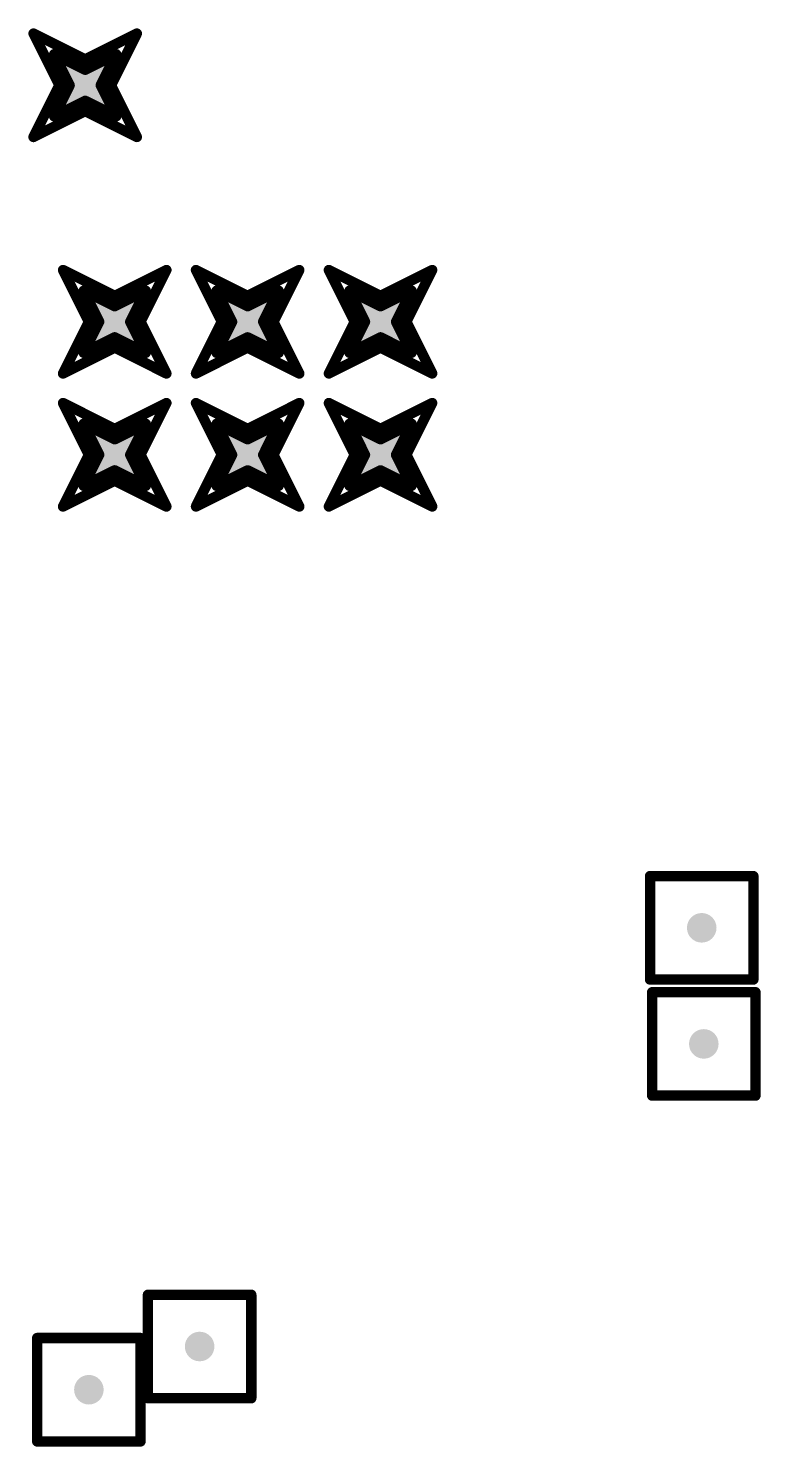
# Model space of a CAD drawing. Header units: inches. Extents: x 0 to 17, y 0 to 4.
# Drawn here: x 0.9376 to 1.1328, y 1.8343 to 2.212 of the extents above; entities that cross this region are included whole.
import ezdxf

# ---------------------------------------------------------------- set-up
doc = ezdxf.new("R2010")
doc.units = ezdxf.units.IN
doc.header["$MEASUREMENT"] = 0
doc.layers.add('Drill Drawing', color=1, linetype='Continuous')
doc.layers.add('Via Holes', color=16, linetype='Continuous')

msp = doc.modelspace()

# ---------------------------------------------------------------- hatches: boundary and pattern name
at = {"layer": 'Via Holes'}
h = msp.add_hatch(color=7, dxfattribs=at)
edge = h.paths.add_edge_path()
edge.add_arc((0.95276, 2.19685), 0.00787, 0, 360)
h = msp.add_hatch(color=7, dxfattribs=at)
edge = h.paths.add_edge_path()
edge.add_arc((0.96063, 2.13386), 0.00787, 0, 360)
h = msp.add_hatch(color=7, dxfattribs=at)
edge = h.paths.add_edge_path()
edge.add_arc((0.99606, 2.13386), 0.00787, 0, 360)
h = msp.add_hatch(color=7, dxfattribs=at)
edge = h.paths.add_edge_path()
edge.add_arc((1.0315, 2.13386), 0.00787, 0, 360)
h = msp.add_hatch(color=7, dxfattribs=at)
edge = h.paths.add_edge_path()
edge.add_arc((0.96063, 2.09843), 0.00787, 0, 360)
h = msp.add_hatch(color=7, dxfattribs=at)
edge = h.paths.add_edge_path()
edge.add_arc((0.99606, 2.09843), 0.00787, 0, 360)
h = msp.add_hatch(color=7, dxfattribs=at)
edge = h.paths.add_edge_path()
edge.add_arc((1.0315, 2.09843), 0.00787, 0, 360)
h = msp.add_hatch(color=7, dxfattribs=at)
edge = h.paths.add_edge_path()
edge.add_arc((1.11713, 1.97244), 0.00394, 0, 360)
h = msp.add_hatch(color=7, dxfattribs=at)
edge = h.paths.add_edge_path()
edge.add_arc((1.11768, 1.94152), 0.00394, 0, 360)
h = msp.add_hatch(color=7, dxfattribs=at)
edge = h.paths.add_edge_path()
edge.add_arc((0.98327, 1.86092), 0.00394, 0, 360)
h = msp.add_hatch(color=7, dxfattribs=at)
edge = h.paths.add_edge_path()
edge.add_arc((0.95374, 1.84941), 0.00394, 0, 360)

# ---------------------------------------------------------------- linework, layer by layer
at = {"layer": 'Drill Drawing'}
for points in [[(0.93898, 2.21063, 0.00276, 0.00276, 0), (0.95276, 2.20374, 0.00276, 0.00276, 0)], [(0.93898, 2.21063, 0.00276, 0.00276, 0), (0.94587, 2.19685, 0.00276, 0.00276, 0)], [(0.95276, 2.20374, 0.00276, 0.00276, 0), (0.96654, 2.21063, 0.00276, 0.00276, 0)], [(0.95965, 2.19685, 0.00276, 0.00276, 0), (0.96654, 2.21063, 0.00276, 0.00276, 0)], [(0.94449, 2.20512, 0.00276, 0.00276, 0), (0.95276, 2.20098, 0.00276, 0.00276, 0)], [(0.94449, 2.20512, 0.00276, 0.00276, 0), (0.94862, 2.19685, 0.00276, 0.00276, 0)], [(0.95276, 2.20098, 0.00276, 0.00276, 0), (0.96102, 2.20512, 0.00276, 0.00276, 0)], [(0.95689, 2.19685, 0.00276, 0.00276, 0), (0.96102, 2.20512, 0.00276, 0.00276, 0)], [(0.93898, 2.18307, 0.00276, 0.00276, 0), (0.94587, 2.19685, 0.00276, 0.00276, 0)], [(0.94449, 2.18858, 0.00276, 0.00276, 0), (0.94862, 2.19685, 0.00276, 0.00276, 0)], [(0.95689, 2.19685, 0.00276, 0.00276, 0), (0.96102, 2.18858, 0.00276, 0.00276, 0)], [(0.95965, 2.19685, 0.00276, 0.00276, 0), (0.96654, 2.18307, 0.00276, 0.00276, 0)], [(0.93898, 2.18307, 0.00276, 0.00276, 0), (0.95276, 2.18996, 0.00276, 0.00276, 0)], [(0.94449, 2.18858, 0.00276, 0.00276, 0), (0.95276, 2.19272, 0.00276, 0.00276, 0)], [(0.95276, 2.19272, 0.00276, 0.00276, 0), (0.96102, 2.18858, 0.00276, 0.00276, 0)], [(0.95276, 2.18996, 0.00276, 0.00276, 0), (0.96654, 2.18307, 0.00276, 0.00276, 0)], [(0.94685, 2.14764, 0.00276, 0.00276, 0), (0.96063, 2.14075, 0.00276, 0.00276, 0)], [(0.94685, 2.14764, 0.00276, 0.00276, 0), (0.95374, 2.13386, 0.00276, 0.00276, 0)], [(0.96063, 2.14075, 0.00276, 0.00276, 0), (0.97441, 2.14764, 0.00276, 0.00276, 0)], [(0.96752, 2.13386, 0.00276, 0.00276, 0), (0.97441, 2.14764, 0.00276, 0.00276, 0)], [(0.98228, 2.14764, 0.00276, 0.00276, 0), (0.99606, 2.14075, 0.00276, 0.00276, 0)], [(0.98228, 2.14764, 0.00276, 0.00276, 0), (0.98917, 2.13386, 0.00276, 0.00276, 0)], [(0.99606, 2.14075, 0.00276, 0.00276, 0), (1.00984, 2.14764, 0.00276, 0.00276, 0)], [(1.00295, 2.13386, 0.00276, 0.00276, 0), (1.00984, 2.14764, 0.00276, 0.00276, 0)], [(1.01772, 2.14764, 0.00276, 0.00276, 0), (1.0315, 2.14075, 0.00276, 0.00276, 0)], [(1.01772, 2.14764, 0.00276, 0.00276, 0), (1.02461, 2.13386, 0.00276, 0.00276, 0)], [(1.0315, 2.14075, 0.00276, 0.00276, 0), (1.04528, 2.14764, 0.00276, 0.00276, 0)], [(1.03839, 2.13386, 0.00276, 0.00276, 0), (1.04528, 2.14764, 0.00276, 0.00276, 0)], [(0.95236, 2.14213, 0.00276, 0.00276, 0), (0.96063, 2.13799, 0.00276, 0.00276, 0)], [(0.95236, 2.14213, 0.00276, 0.00276, 0), (0.9565, 2.13386, 0.00276, 0.00276, 0)], [(0.96063, 2.13799, 0.00276, 0.00276, 0), (0.9689, 2.14213, 0.00276, 0.00276, 0)], [(0.96476, 2.13386, 0.00276, 0.00276, 0), (0.9689, 2.14213, 0.00276, 0.00276, 0)], [(0.9878, 2.14213, 0.00276, 0.00276, 0), (0.99606, 2.13799, 0.00276, 0.00276, 0)], [(0.9878, 2.14213, 0.00276, 0.00276, 0), (0.99193, 2.13386, 0.00276, 0.00276, 0)], [(0.99606, 2.13799, 0.00276, 0.00276, 0), (1.00433, 2.14213, 0.00276, 0.00276, 0)], [(1.0002, 2.13386, 0.00276, 0.00276, 0), (1.00433, 2.14213, 0.00276, 0.00276, 0)], [(1.02323, 2.14213, 0.00276, 0.00276, 0), (1.0315, 2.13799, 0.00276, 0.00276, 0)], [(1.02323, 2.14213, 0.00276, 0.00276, 0), (1.02736, 2.13386, 0.00276, 0.00276, 0)], [(1.0315, 2.13799, 0.00276, 0.00276, 0), (1.03976, 2.14213, 0.00276, 0.00276, 0)], [(1.03563, 2.13386, 0.00276, 0.00276, 0), (1.03976, 2.14213, 0.00276, 0.00276, 0)], [(0.94685, 2.12008, 0.00276, 0.00276, 0), (0.95374, 2.13386, 0.00276, 0.00276, 0)], [(0.95236, 2.12559, 0.00276, 0.00276, 0), (0.9565, 2.13386, 0.00276, 0.00276, 0)], [(0.96476, 2.13386, 0.00276, 0.00276, 0), (0.9689, 2.12559, 0.00276, 0.00276, 0)], [(0.96752, 2.13386, 0.00276, 0.00276, 0), (0.97441, 2.12008, 0.00276, 0.00276, 0)], [(0.98228, 2.12008, 0.00276, 0.00276, 0), (0.98917, 2.13386, 0.00276, 0.00276, 0)], [(0.9878, 2.12559, 0.00276, 0.00276, 0), (0.99193, 2.13386, 0.00276, 0.00276, 0)], [(1.0002, 2.13386, 0.00276, 0.00276, 0), (1.00433, 2.12559, 0.00276, 0.00276, 0)], [(1.00295, 2.13386, 0.00276, 0.00276, 0), (1.00984, 2.12008, 0.00276, 0.00276, 0)], [(1.01772, 2.12008, 0.00276, 0.00276, 0), (1.02461, 2.13386, 0.00276, 0.00276, 0)], [(1.02323, 2.12559, 0.00276, 0.00276, 0), (1.02736, 2.13386, 0.00276, 0.00276, 0)], [(1.03563, 2.13386, 0.00276, 0.00276, 0), (1.03976, 2.12559, 0.00276, 0.00276, 0)], [(1.03839, 2.13386, 0.00276, 0.00276, 0), (1.04528, 2.12008, 0.00276, 0.00276, 0)], [(0.95236, 2.12559, 0.00276, 0.00276, 0), (0.96063, 2.12972, 0.00276, 0.00276, 0)], [(0.96063, 2.12972, 0.00276, 0.00276, 0), (0.9689, 2.12559, 0.00276, 0.00276, 0)], [(0.9878, 2.12559, 0.00276, 0.00276, 0), (0.99606, 2.12972, 0.00276, 0.00276, 0)], [(0.99606, 2.12972, 0.00276, 0.00276, 0), (1.00433, 2.12559, 0.00276, 0.00276, 0)], [(1.02323, 2.12559, 0.00276, 0.00276, 0), (1.0315, 2.12972, 0.00276, 0.00276, 0)], [(1.0315, 2.12972, 0.00276, 0.00276, 0), (1.03976, 2.12559, 0.00276, 0.00276, 0)], [(0.94685, 2.12008, 0.00276, 0.00276, 0), (0.96063, 2.12697, 0.00276, 0.00276, 0)], [(0.96063, 2.12697, 0.00276, 0.00276, 0), (0.97441, 2.12008, 0.00276, 0.00276, 0)], [(0.98228, 2.12008, 0.00276, 0.00276, 0), (0.99606, 2.12697, 0.00276, 0.00276, 0)], [(0.99606, 2.12697, 0.00276, 0.00276, 0), (1.00984, 2.12008, 0.00276, 0.00276, 0)], [(1.01772, 2.12008, 0.00276, 0.00276, 0), (1.0315, 2.12697, 0.00276, 0.00276, 0)], [(1.0315, 2.12697, 0.00276, 0.00276, 0), (1.04528, 2.12008, 0.00276, 0.00276, 0)], [(0.94685, 2.11221, 0.00276, 0.00276, 0), (0.96063, 2.10532, 0.00276, 0.00276, 0)], [(0.94685, 2.11221, 0.00276, 0.00276, 0), (0.95374, 2.09843, 0.00276, 0.00276, 0)], [(0.96063, 2.10532, 0.00276, 0.00276, 0), (0.97441, 2.11221, 0.00276, 0.00276, 0)], [(0.96752, 2.09843, 0.00276, 0.00276, 0), (0.97441, 2.11221, 0.00276, 0.00276, 0)], [(0.98228, 2.11221, 0.00276, 0.00276, 0), (0.99606, 2.10532, 0.00276, 0.00276, 0)], [(0.98228, 2.11221, 0.00276, 0.00276, 0), (0.98917, 2.09843, 0.00276, 0.00276, 0)], [(0.99606, 2.10532, 0.00276, 0.00276, 0), (1.00984, 2.11221, 0.00276, 0.00276, 0)], [(1.00295, 2.09843, 0.00276, 0.00276, 0), (1.00984, 2.11221, 0.00276, 0.00276, 0)], [(1.01772, 2.11221, 0.00276, 0.00276, 0), (1.0315, 2.10532, 0.00276, 0.00276, 0)], [(1.01772, 2.11221, 0.00276, 0.00276, 0), (1.02461, 2.09843, 0.00276, 0.00276, 0)], [(1.0315, 2.10532, 0.00276, 0.00276, 0), (1.04528, 2.11221, 0.00276, 0.00276, 0)], [(1.03839, 2.09843, 0.00276, 0.00276, 0), (1.04528, 2.11221, 0.00276, 0.00276, 0)], [(0.95236, 2.10669, 0.00276, 0.00276, 0), (0.96063, 2.10256, 0.00276, 0.00276, 0)], [(0.95236, 2.10669, 0.00276, 0.00276, 0), (0.9565, 2.09843, 0.00276, 0.00276, 0)], [(0.96063, 2.10256, 0.00276, 0.00276, 0), (0.9689, 2.10669, 0.00276, 0.00276, 0)], [(0.96476, 2.09843, 0.00276, 0.00276, 0), (0.9689, 2.10669, 0.00276, 0.00276, 0)], [(0.9878, 2.10669, 0.00276, 0.00276, 0), (0.99606, 2.10256, 0.00276, 0.00276, 0)], [(0.9878, 2.10669, 0.00276, 0.00276, 0), (0.99193, 2.09843, 0.00276, 0.00276, 0)], [(0.99606, 2.10256, 0.00276, 0.00276, 0), (1.00433, 2.10669, 0.00276, 0.00276, 0)], [(1.0002, 2.09843, 0.00276, 0.00276, 0), (1.00433, 2.10669, 0.00276, 0.00276, 0)], [(1.02323, 2.10669, 0.00276, 0.00276, 0), (1.0315, 2.10256, 0.00276, 0.00276, 0)], [(1.02323, 2.10669, 0.00276, 0.00276, 0), (1.02736, 2.09843, 0.00276, 0.00276, 0)], [(1.0315, 2.10256, 0.00276, 0.00276, 0), (1.03976, 2.10669, 0.00276, 0.00276, 0)], [(1.03563, 2.09843, 0.00276, 0.00276, 0), (1.03976, 2.10669, 0.00276, 0.00276, 0)], [(0.94685, 2.08465, 0.00276, 0.00276, 0), (0.95374, 2.09843, 0.00276, 0.00276, 0)], [(0.95236, 2.09016, 0.00276, 0.00276, 0), (0.9565, 2.09843, 0.00276, 0.00276, 0)], [(0.96476, 2.09843, 0.00276, 0.00276, 0), (0.9689, 2.09016, 0.00276, 0.00276, 0)], [(0.96752, 2.09843, 0.00276, 0.00276, 0), (0.97441, 2.08465, 0.00276, 0.00276, 0)], [(0.98228, 2.08465, 0.00276, 0.00276, 0), (0.98917, 2.09843, 0.00276, 0.00276, 0)], [(0.9878, 2.09016, 0.00276, 0.00276, 0), (0.99193, 2.09843, 0.00276, 0.00276, 0)], [(1.0002, 2.09843, 0.00276, 0.00276, 0), (1.00433, 2.09016, 0.00276, 0.00276, 0)], [(1.00295, 2.09843, 0.00276, 0.00276, 0), (1.00984, 2.08465, 0.00276, 0.00276, 0)], [(1.01772, 2.08465, 0.00276, 0.00276, 0), (1.02461, 2.09843, 0.00276, 0.00276, 0)], [(1.02323, 2.09016, 0.00276, 0.00276, 0), (1.02736, 2.09843, 0.00276, 0.00276, 0)], [(1.03563, 2.09843, 0.00276, 0.00276, 0), (1.03976, 2.09016, 0.00276, 0.00276, 0)], [(1.03839, 2.09843, 0.00276, 0.00276, 0), (1.04528, 2.08465, 0.00276, 0.00276, 0)], [(0.94685, 2.08465, 0.00276, 0.00276, 0), (0.96063, 2.09154, 0.00276, 0.00276, 0)], [(0.95236, 2.09016, 0.00276, 0.00276, 0), (0.96063, 2.09429, 0.00276, 0.00276, 0)], [(0.96063, 2.09429, 0.00276, 0.00276, 0), (0.9689, 2.09016, 0.00276, 0.00276, 0)], [(0.96063, 2.09154, 0.00276, 0.00276, 0), (0.97441, 2.08465, 0.00276, 0.00276, 0)], [(0.98228, 2.08465, 0.00276, 0.00276, 0), (0.99606, 2.09154, 0.00276, 0.00276, 0)], [(0.9878, 2.09016, 0.00276, 0.00276, 0), (0.99606, 2.09429, 0.00276, 0.00276, 0)], [(0.99606, 2.09429, 0.00276, 0.00276, 0), (1.00433, 2.09016, 0.00276, 0.00276, 0)], [(0.99606, 2.09154, 0.00276, 0.00276, 0), (1.00984, 2.08465, 0.00276, 0.00276, 0)], [(1.01772, 2.08465, 0.00276, 0.00276, 0), (1.0315, 2.09154, 0.00276, 0.00276, 0)], [(1.02323, 2.09016, 0.00276, 0.00276, 0), (1.0315, 2.09429, 0.00276, 0.00276, 0)], [(1.0315, 2.09429, 0.00276, 0.00276, 0), (1.03976, 2.09016, 0.00276, 0.00276, 0)], [(1.0315, 2.09154, 0.00276, 0.00276, 0), (1.04528, 2.08465, 0.00276, 0.00276, 0)], [(1.10335, 1.98622, 0.00276, 0.00276, 0), (1.13091, 1.98622, 0.00276, 0.00276, 0)], [(1.10335, 1.95866, 0.00276, 0.00276, 0), (1.10335, 1.98622, 0.00276, 0.00276, 0)], [(1.13091, 1.95866, 0.00276, 0.00276, 0), (1.13091, 1.98622, 0.00276, 0.00276, 0)], [(1.10335, 1.95866, 0.00276, 0.00276, 0), (1.13091, 1.95866, 0.00276, 0.00276, 0)], [(1.1039, 1.9553, 0.00276, 0.00276, 0), (1.13146, 1.9553, 0.00276, 0.00276, 0)], [(1.1039, 1.92774, 0.00276, 0.00276, 0), (1.1039, 1.9553, 0.00276, 0.00276, 0)], [(1.13146, 1.92774, 0.00276, 0.00276, 0), (1.13146, 1.9553, 0.00276, 0.00276, 0)], [(1.1039, 1.92774, 0.00276, 0.00276, 0), (1.13146, 1.92774, 0.00276, 0.00276, 0)], [(0.96949, 1.8747, 0.00276, 0.00276, 0), (0.99705, 1.8747, 0.00276, 0.00276, 0)], [(0.96949, 1.84714, 0.00276, 0.00276, 0), (0.96949, 1.8747, 0.00276, 0.00276, 0)], [(0.99705, 1.84714, 0.00276, 0.00276, 0), (0.99705, 1.8747, 0.00276, 0.00276, 0)], [(0.93996, 1.86319, 0.00276, 0.00276, 0), (0.96752, 1.86319, 0.00276, 0.00276, 0)], [(0.93996, 1.83563, 0.00276, 0.00276, 0), (0.93996, 1.86319, 0.00276, 0.00276, 0)], [(0.96752, 1.83563, 0.00276, 0.00276, 0), (0.96752, 1.86319, 0.00276, 0.00276, 0)], [(0.96949, 1.84714, 0.00276, 0.00276, 0), (0.99705, 1.84714, 0.00276, 0.00276, 0)], [(0.93996, 1.83563, 0.00276, 0.00276, 0), (0.96752, 1.83563, 0.00276, 0.00276, 0)]]:
    msp.add_lwpolyline(points, format="xyseb", dxfattribs=at)
for points in [[(0.93829, 2.21063, 0.00138, 0.00138, 1), (0.93967, 2.21063, 0.00138, 0.00138, 1)], [(0.93829, 2.21063, 0.00138, 0.00138, 1), (0.93967, 2.21063, 0.00138, 0.00138, 1)], [(0.96585, 2.21063, 0.00138, 0.00138, 1), (0.96722, 2.21063, 0.00138, 0.00138, 1)], [(0.96585, 2.21063, 0.00138, 0.00138, 1), (0.96722, 2.21063, 0.00138, 0.00138, 1)], [(0.9438, 2.20512, 0.00138, 0.00138, 1), (0.94518, 2.20512, 0.00138, 0.00138, 1)], [(0.9438, 2.20512, 0.00138, 0.00138, 1), (0.94518, 2.20512, 0.00138, 0.00138, 1)], [(0.96033, 2.20512, 0.00138, 0.00138, 1), (0.96171, 2.20512, 0.00138, 0.00138, 1)], [(0.96033, 2.20512, 0.00138, 0.00138, 1), (0.96171, 2.20512, 0.00138, 0.00138, 1)], [(0.95207, 2.20374, 0.00138, 0.00138, 1), (0.95344, 2.20374, 0.00138, 0.00138, 1)], [(0.95207, 2.20374, 0.00138, 0.00138, 1), (0.95344, 2.20374, 0.00138, 0.00138, 1)], [(0.95207, 2.20098, 0.00138, 0.00138, 1), (0.95344, 2.20098, 0.00138, 0.00138, 1)], [(0.95207, 2.20098, 0.00138, 0.00138, 1), (0.95344, 2.20098, 0.00138, 0.00138, 1)], [(0.94518, 2.19685, 0.00138, 0.00138, 1), (0.94656, 2.19685, 0.00138, 0.00138, 1)], [(0.94518, 2.19685, 0.00138, 0.00138, 1), (0.94656, 2.19685, 0.00138, 0.00138, 1)], [(0.94793, 2.19685, 0.00138, 0.00138, 1), (0.94931, 2.19685, 0.00138, 0.00138, 1)], [(0.94793, 2.19685, 0.00138, 0.00138, 1), (0.94931, 2.19685, 0.00138, 0.00138, 1)], [(0.9562, 2.19685, 0.00138, 0.00138, 1), (0.95758, 2.19685, 0.00138, 0.00138, 1)], [(0.9562, 2.19685, 0.00138, 0.00138, 1), (0.95758, 2.19685, 0.00138, 0.00138, 1)], [(0.95896, 2.19685, 0.00138, 0.00138, 1), (0.96033, 2.19685, 0.00138, 0.00138, 1)], [(0.95896, 2.19685, 0.00138, 0.00138, 1), (0.96033, 2.19685, 0.00138, 0.00138, 1)], [(0.95207, 2.19272, 0.00138, 0.00138, 1), (0.95344, 2.19272, 0.00138, 0.00138, 1)], [(0.95207, 2.19272, 0.00138, 0.00138, 1), (0.95344, 2.19272, 0.00138, 0.00138, 1)], [(0.95207, 2.18996, 0.00138, 0.00138, 1), (0.95344, 2.18996, 0.00138, 0.00138, 1)], [(0.95207, 2.18996, 0.00138, 0.00138, 1), (0.95344, 2.18996, 0.00138, 0.00138, 1)], [(0.9438, 2.18858, 0.00138, 0.00138, 1), (0.94518, 2.18858, 0.00138, 0.00138, 1)], [(0.9438, 2.18858, 0.00138, 0.00138, 1), (0.94518, 2.18858, 0.00138, 0.00138, 1)], [(0.96033, 2.18858, 0.00138, 0.00138, 1), (0.96171, 2.18858, 0.00138, 0.00138, 1)], [(0.96033, 2.18858, 0.00138, 0.00138, 1), (0.96171, 2.18858, 0.00138, 0.00138, 1)], [(0.93829, 2.18307, 0.00138, 0.00138, 1), (0.93967, 2.18307, 0.00138, 0.00138, 1)], [(0.93829, 2.18307, 0.00138, 0.00138, 1), (0.93967, 2.18307, 0.00138, 0.00138, 1)], [(0.96585, 2.18307, 0.00138, 0.00138, 1), (0.96722, 2.18307, 0.00138, 0.00138, 1)], [(0.96585, 2.18307, 0.00138, 0.00138, 1), (0.96722, 2.18307, 0.00138, 0.00138, 1)], [(0.94616, 2.14764, 0.00138, 0.00138, 1), (0.94754, 2.14764, 0.00138, 0.00138, 1)], [(0.94616, 2.14764, 0.00138, 0.00138, 1), (0.94754, 2.14764, 0.00138, 0.00138, 1)], [(0.97372, 2.14764, 0.00138, 0.00138, 1), (0.9751, 2.14764, 0.00138, 0.00138, 1)], [(0.97372, 2.14764, 0.00138, 0.00138, 1), (0.9751, 2.14764, 0.00138, 0.00138, 1)], [(0.9816, 2.14764, 0.00138, 0.00138, 1), (0.98297, 2.14764, 0.00138, 0.00138, 1)], [(0.9816, 2.14764, 0.00138, 0.00138, 1), (0.98297, 2.14764, 0.00138, 0.00138, 1)], [(1.00915, 2.14764, 0.00138, 0.00138, 1), (1.01053, 2.14764, 0.00138, 0.00138, 1)], [(1.00915, 2.14764, 0.00138, 0.00138, 1), (1.01053, 2.14764, 0.00138, 0.00138, 1)], [(1.01703, 2.14764, 0.00138, 0.00138, 1), (1.01841, 2.14764, 0.00138, 0.00138, 1)], [(1.01703, 2.14764, 0.00138, 0.00138, 1), (1.01841, 2.14764, 0.00138, 0.00138, 1)], [(1.04459, 2.14764, 0.00138, 0.00138, 1), (1.04596, 2.14764, 0.00138, 0.00138, 1)], [(1.04459, 2.14764, 0.00138, 0.00138, 1), (1.04596, 2.14764, 0.00138, 0.00138, 1)], [(0.95167, 2.14213, 0.00138, 0.00138, 1), (0.95305, 2.14213, 0.00138, 0.00138, 1)], [(0.95167, 2.14213, 0.00138, 0.00138, 1), (0.95305, 2.14213, 0.00138, 0.00138, 1)], [(0.95994, 2.14075, 0.00138, 0.00138, 1), (0.96132, 2.14075, 0.00138, 0.00138, 1)], [(0.95994, 2.14075, 0.00138, 0.00138, 1), (0.96132, 2.14075, 0.00138, 0.00138, 1)], [(0.96821, 2.14213, 0.00138, 0.00138, 1), (0.96959, 2.14213, 0.00138, 0.00138, 1)], [(0.96821, 2.14213, 0.00138, 0.00138, 1), (0.96959, 2.14213, 0.00138, 0.00138, 1)], [(0.98711, 2.14213, 0.00138, 0.00138, 1), (0.98849, 2.14213, 0.00138, 0.00138, 1)], [(0.98711, 2.14213, 0.00138, 0.00138, 1), (0.98849, 2.14213, 0.00138, 0.00138, 1)], [(0.99538, 2.14075, 0.00138, 0.00138, 1), (0.99675, 2.14075, 0.00138, 0.00138, 1)], [(0.99538, 2.14075, 0.00138, 0.00138, 1), (0.99675, 2.14075, 0.00138, 0.00138, 1)], [(1.00364, 2.14213, 0.00138, 0.00138, 1), (1.00502, 2.14213, 0.00138, 0.00138, 1)], [(1.00364, 2.14213, 0.00138, 0.00138, 1), (1.00502, 2.14213, 0.00138, 0.00138, 1)], [(1.02254, 2.14213, 0.00138, 0.00138, 1), (1.02392, 2.14213, 0.00138, 0.00138, 1)], [(1.02254, 2.14213, 0.00138, 0.00138, 1), (1.02392, 2.14213, 0.00138, 0.00138, 1)], [(1.03081, 2.14075, 0.00138, 0.00138, 1), (1.03218, 2.14075, 0.00138, 0.00138, 1)], [(1.03081, 2.14075, 0.00138, 0.00138, 1), (1.03218, 2.14075, 0.00138, 0.00138, 1)], [(1.03907, 2.14213, 0.00138, 0.00138, 1), (1.04045, 2.14213, 0.00138, 0.00138, 1)], [(1.03907, 2.14213, 0.00138, 0.00138, 1), (1.04045, 2.14213, 0.00138, 0.00138, 1)], [(0.95994, 2.13799, 0.00138, 0.00138, 1), (0.96132, 2.13799, 0.00138, 0.00138, 1)], [(0.95994, 2.13799, 0.00138, 0.00138, 1), (0.96132, 2.13799, 0.00138, 0.00138, 1)], [(0.99538, 2.13799, 0.00138, 0.00138, 1), (0.99675, 2.13799, 0.00138, 0.00138, 1)], [(0.99538, 2.13799, 0.00138, 0.00138, 1), (0.99675, 2.13799, 0.00138, 0.00138, 1)], [(1.03081, 2.13799, 0.00138, 0.00138, 1), (1.03218, 2.13799, 0.00138, 0.00138, 1)], [(1.03081, 2.13799, 0.00138, 0.00138, 1), (1.03218, 2.13799, 0.00138, 0.00138, 1)], [(0.95305, 2.13386, 0.00138, 0.00138, 1), (0.95443, 2.13386, 0.00138, 0.00138, 1)], [(0.95305, 2.13386, 0.00138, 0.00138, 1), (0.95443, 2.13386, 0.00138, 0.00138, 1)], [(0.95581, 2.13386, 0.00138, 0.00138, 1), (0.95719, 2.13386, 0.00138, 0.00138, 1)], [(0.95581, 2.13386, 0.00138, 0.00138, 1), (0.95719, 2.13386, 0.00138, 0.00138, 1)], [(0.96407, 2.13386, 0.00138, 0.00138, 1), (0.96545, 2.13386, 0.00138, 0.00138, 1)], [(0.96407, 2.13386, 0.00138, 0.00138, 1), (0.96545, 2.13386, 0.00138, 0.00138, 1)], [(0.96683, 2.13386, 0.00138, 0.00138, 1), (0.96821, 2.13386, 0.00138, 0.00138, 1)], [(0.96683, 2.13386, 0.00138, 0.00138, 1), (0.96821, 2.13386, 0.00138, 0.00138, 1)], [(0.98849, 2.13386, 0.00138, 0.00138, 1), (0.98986, 2.13386, 0.00138, 0.00138, 1)], [(0.98849, 2.13386, 0.00138, 0.00138, 1), (0.98986, 2.13386, 0.00138, 0.00138, 1)], [(0.99124, 2.13386, 0.00138, 0.00138, 1), (0.99262, 2.13386, 0.00138, 0.00138, 1)], [(0.99124, 2.13386, 0.00138, 0.00138, 1), (0.99262, 2.13386, 0.00138, 0.00138, 1)], [(0.99951, 2.13386, 0.00138, 0.00138, 1), (1.00089, 2.13386, 0.00138, 0.00138, 1)], [(0.99951, 2.13386, 0.00138, 0.00138, 1), (1.00089, 2.13386, 0.00138, 0.00138, 1)], [(1.00226, 2.13386, 0.00138, 0.00138, 1), (1.00364, 2.13386, 0.00138, 0.00138, 1)], [(1.00226, 2.13386, 0.00138, 0.00138, 1), (1.00364, 2.13386, 0.00138, 0.00138, 1)], [(1.02392, 2.13386, 0.00138, 0.00138, 1), (1.0253, 2.13386, 0.00138, 0.00138, 1)], [(1.02392, 2.13386, 0.00138, 0.00138, 1), (1.0253, 2.13386, 0.00138, 0.00138, 1)], [(1.02667, 2.13386, 0.00138, 0.00138, 1), (1.02805, 2.13386, 0.00138, 0.00138, 1)], [(1.02667, 2.13386, 0.00138, 0.00138, 1), (1.02805, 2.13386, 0.00138, 0.00138, 1)], [(1.03494, 2.13386, 0.00138, 0.00138, 1), (1.03632, 2.13386, 0.00138, 0.00138, 1)], [(1.03494, 2.13386, 0.00138, 0.00138, 1), (1.03632, 2.13386, 0.00138, 0.00138, 1)], [(1.0377, 2.13386, 0.00138, 0.00138, 1), (1.03907, 2.13386, 0.00138, 0.00138, 1)], [(1.0377, 2.13386, 0.00138, 0.00138, 1), (1.03907, 2.13386, 0.00138, 0.00138, 1)], [(0.95994, 2.12972, 0.00138, 0.00138, 1), (0.96132, 2.12972, 0.00138, 0.00138, 1)], [(0.95994, 2.12972, 0.00138, 0.00138, 1), (0.96132, 2.12972, 0.00138, 0.00138, 1)], [(0.99538, 2.12972, 0.00138, 0.00138, 1), (0.99675, 2.12972, 0.00138, 0.00138, 1)], [(0.99538, 2.12972, 0.00138, 0.00138, 1), (0.99675, 2.12972, 0.00138, 0.00138, 1)], [(1.03081, 2.12972, 0.00138, 0.00138, 1), (1.03218, 2.12972, 0.00138, 0.00138, 1)], [(1.03081, 2.12972, 0.00138, 0.00138, 1), (1.03218, 2.12972, 0.00138, 0.00138, 1)], [(0.95167, 2.12559, 0.00138, 0.00138, 1), (0.95305, 2.12559, 0.00138, 0.00138, 1)], [(0.95167, 2.12559, 0.00138, 0.00138, 1), (0.95305, 2.12559, 0.00138, 0.00138, 1)], [(0.95994, 2.12697, 0.00138, 0.00138, 1), (0.96132, 2.12697, 0.00138, 0.00138, 1)], [(0.95994, 2.12697, 0.00138, 0.00138, 1), (0.96132, 2.12697, 0.00138, 0.00138, 1)], [(0.96821, 2.12559, 0.00138, 0.00138, 1), (0.96959, 2.12559, 0.00138, 0.00138, 1)], [(0.96821, 2.12559, 0.00138, 0.00138, 1), (0.96959, 2.12559, 0.00138, 0.00138, 1)], [(0.98711, 2.12559, 0.00138, 0.00138, 1), (0.98849, 2.12559, 0.00138, 0.00138, 1)], [(0.98711, 2.12559, 0.00138, 0.00138, 1), (0.98849, 2.12559, 0.00138, 0.00138, 1)], [(0.99538, 2.12697, 0.00138, 0.00138, 1), (0.99675, 2.12697, 0.00138, 0.00138, 1)], [(0.99538, 2.12697, 0.00138, 0.00138, 1), (0.99675, 2.12697, 0.00138, 0.00138, 1)], [(1.00364, 2.12559, 0.00138, 0.00138, 1), (1.00502, 2.12559, 0.00138, 0.00138, 1)], [(1.00364, 2.12559, 0.00138, 0.00138, 1), (1.00502, 2.12559, 0.00138, 0.00138, 1)], [(1.02254, 2.12559, 0.00138, 0.00138, 1), (1.02392, 2.12559, 0.00138, 0.00138, 1)], [(1.02254, 2.12559, 0.00138, 0.00138, 1), (1.02392, 2.12559, 0.00138, 0.00138, 1)], [(1.03081, 2.12697, 0.00138, 0.00138, 1), (1.03218, 2.12697, 0.00138, 0.00138, 1)], [(1.03081, 2.12697, 0.00138, 0.00138, 1), (1.03218, 2.12697, 0.00138, 0.00138, 1)], [(1.03907, 2.12559, 0.00138, 0.00138, 1), (1.04045, 2.12559, 0.00138, 0.00138, 1)], [(1.03907, 2.12559, 0.00138, 0.00138, 1), (1.04045, 2.12559, 0.00138, 0.00138, 1)], [(0.94616, 2.12008, 0.00138, 0.00138, 1), (0.94754, 2.12008, 0.00138, 0.00138, 1)], [(0.94616, 2.12008, 0.00138, 0.00138, 1), (0.94754, 2.12008, 0.00138, 0.00138, 1)], [(0.97372, 2.12008, 0.00138, 0.00138, 1), (0.9751, 2.12008, 0.00138, 0.00138, 1)], [(0.97372, 2.12008, 0.00138, 0.00138, 1), (0.9751, 2.12008, 0.00138, 0.00138, 1)], [(0.9816, 2.12008, 0.00138, 0.00138, 1), (0.98297, 2.12008, 0.00138, 0.00138, 1)], [(0.9816, 2.12008, 0.00138, 0.00138, 1), (0.98297, 2.12008, 0.00138, 0.00138, 1)], [(1.00915, 2.12008, 0.00138, 0.00138, 1), (1.01053, 2.12008, 0.00138, 0.00138, 1)], [(1.00915, 2.12008, 0.00138, 0.00138, 1), (1.01053, 2.12008, 0.00138, 0.00138, 1)], [(1.01703, 2.12008, 0.00138, 0.00138, 1), (1.01841, 2.12008, 0.00138, 0.00138, 1)], [(1.01703, 2.12008, 0.00138, 0.00138, 1), (1.01841, 2.12008, 0.00138, 0.00138, 1)], [(1.04459, 2.12008, 0.00138, 0.00138, 1), (1.04596, 2.12008, 0.00138, 0.00138, 1)], [(1.04459, 2.12008, 0.00138, 0.00138, 1), (1.04596, 2.12008, 0.00138, 0.00138, 1)], [(0.94616, 2.11221, 0.00138, 0.00138, 1), (0.94754, 2.11221, 0.00138, 0.00138, 1)], [(0.94616, 2.11221, 0.00138, 0.00138, 1), (0.94754, 2.11221, 0.00138, 0.00138, 1)], [(0.97372, 2.11221, 0.00138, 0.00138, 1), (0.9751, 2.11221, 0.00138, 0.00138, 1)], [(0.97372, 2.11221, 0.00138, 0.00138, 1), (0.9751, 2.11221, 0.00138, 0.00138, 1)], [(0.9816, 2.11221, 0.00138, 0.00138, 1), (0.98297, 2.11221, 0.00138, 0.00138, 1)], [(0.9816, 2.11221, 0.00138, 0.00138, 1), (0.98297, 2.11221, 0.00138, 0.00138, 1)], [(1.00915, 2.11221, 0.00138, 0.00138, 1), (1.01053, 2.11221, 0.00138, 0.00138, 1)], [(1.00915, 2.11221, 0.00138, 0.00138, 1), (1.01053, 2.11221, 0.00138, 0.00138, 1)], [(1.01703, 2.11221, 0.00138, 0.00138, 1), (1.01841, 2.11221, 0.00138, 0.00138, 1)], [(1.01703, 2.11221, 0.00138, 0.00138, 1), (1.01841, 2.11221, 0.00138, 0.00138, 1)], [(1.04459, 2.11221, 0.00138, 0.00138, 1), (1.04596, 2.11221, 0.00138, 0.00138, 1)], [(1.04459, 2.11221, 0.00138, 0.00138, 1), (1.04596, 2.11221, 0.00138, 0.00138, 1)], [(0.95167, 2.10669, 0.00138, 0.00138, 1), (0.95305, 2.10669, 0.00138, 0.00138, 1)], [(0.95167, 2.10669, 0.00138, 0.00138, 1), (0.95305, 2.10669, 0.00138, 0.00138, 1)], [(0.96821, 2.10669, 0.00138, 0.00138, 1), (0.96959, 2.10669, 0.00138, 0.00138, 1)], [(0.96821, 2.10669, 0.00138, 0.00138, 1), (0.96959, 2.10669, 0.00138, 0.00138, 1)], [(0.98711, 2.10669, 0.00138, 0.00138, 1), (0.98849, 2.10669, 0.00138, 0.00138, 1)], [(0.98711, 2.10669, 0.00138, 0.00138, 1), (0.98849, 2.10669, 0.00138, 0.00138, 1)], [(1.00364, 2.10669, 0.00138, 0.00138, 1), (1.00502, 2.10669, 0.00138, 0.00138, 1)], [(1.00364, 2.10669, 0.00138, 0.00138, 1), (1.00502, 2.10669, 0.00138, 0.00138, 1)], [(1.02254, 2.10669, 0.00138, 0.00138, 1), (1.02392, 2.10669, 0.00138, 0.00138, 1)], [(1.02254, 2.10669, 0.00138, 0.00138, 1), (1.02392, 2.10669, 0.00138, 0.00138, 1)], [(1.03907, 2.10669, 0.00138, 0.00138, 1), (1.04045, 2.10669, 0.00138, 0.00138, 1)], [(1.03907, 2.10669, 0.00138, 0.00138, 1), (1.04045, 2.10669, 0.00138, 0.00138, 1)], [(0.95994, 2.10532, 0.00138, 0.00138, 1), (0.96132, 2.10532, 0.00138, 0.00138, 1)], [(0.95994, 2.10532, 0.00138, 0.00138, 1), (0.96132, 2.10532, 0.00138, 0.00138, 1)], [(0.99538, 2.10532, 0.00138, 0.00138, 1), (0.99675, 2.10532, 0.00138, 0.00138, 1)], [(0.99538, 2.10532, 0.00138, 0.00138, 1), (0.99675, 2.10532, 0.00138, 0.00138, 1)], [(1.03081, 2.10532, 0.00138, 0.00138, 1), (1.03218, 2.10532, 0.00138, 0.00138, 1)], [(1.03081, 2.10532, 0.00138, 0.00138, 1), (1.03218, 2.10532, 0.00138, 0.00138, 1)], [(0.95994, 2.10256, 0.00138, 0.00138, 1), (0.96132, 2.10256, 0.00138, 0.00138, 1)], [(0.95994, 2.10256, 0.00138, 0.00138, 1), (0.96132, 2.10256, 0.00138, 0.00138, 1)], [(0.99538, 2.10256, 0.00138, 0.00138, 1), (0.99675, 2.10256, 0.00138, 0.00138, 1)], [(0.99538, 2.10256, 0.00138, 0.00138, 1), (0.99675, 2.10256, 0.00138, 0.00138, 1)], [(1.03081, 2.10256, 0.00138, 0.00138, 1), (1.03218, 2.10256, 0.00138, 0.00138, 1)], [(1.03081, 2.10256, 0.00138, 0.00138, 1), (1.03218, 2.10256, 0.00138, 0.00138, 1)], [(0.95305, 2.09843, 0.00138, 0.00138, 1), (0.95443, 2.09843, 0.00138, 0.00138, 1)], [(0.95305, 2.09843, 0.00138, 0.00138, 1), (0.95443, 2.09843, 0.00138, 0.00138, 1)], [(0.95581, 2.09843, 0.00138, 0.00138, 1), (0.95719, 2.09843, 0.00138, 0.00138, 1)], [(0.95581, 2.09843, 0.00138, 0.00138, 1), (0.95719, 2.09843, 0.00138, 0.00138, 1)], [(0.96407, 2.09843, 0.00138, 0.00138, 1), (0.96545, 2.09843, 0.00138, 0.00138, 1)], [(0.96407, 2.09843, 0.00138, 0.00138, 1), (0.96545, 2.09843, 0.00138, 0.00138, 1)], [(0.96683, 2.09843, 0.00138, 0.00138, 1), (0.96821, 2.09843, 0.00138, 0.00138, 1)], [(0.96683, 2.09843, 0.00138, 0.00138, 1), (0.96821, 2.09843, 0.00138, 0.00138, 1)], [(0.98849, 2.09843, 0.00138, 0.00138, 1), (0.98986, 2.09843, 0.00138, 0.00138, 1)], [(0.98849, 2.09843, 0.00138, 0.00138, 1), (0.98986, 2.09843, 0.00138, 0.00138, 1)], [(0.99124, 2.09843, 0.00138, 0.00138, 1), (0.99262, 2.09843, 0.00138, 0.00138, 1)], [(0.99124, 2.09843, 0.00138, 0.00138, 1), (0.99262, 2.09843, 0.00138, 0.00138, 1)], [(0.99951, 2.09843, 0.00138, 0.00138, 1), (1.00089, 2.09843, 0.00138, 0.00138, 1)], [(0.99951, 2.09843, 0.00138, 0.00138, 1), (1.00089, 2.09843, 0.00138, 0.00138, 1)], [(1.00226, 2.09843, 0.00138, 0.00138, 1), (1.00364, 2.09843, 0.00138, 0.00138, 1)], [(1.00226, 2.09843, 0.00138, 0.00138, 1), (1.00364, 2.09843, 0.00138, 0.00138, 1)], [(1.02392, 2.09843, 0.00138, 0.00138, 1), (1.0253, 2.09843, 0.00138, 0.00138, 1)], [(1.02392, 2.09843, 0.00138, 0.00138, 1), (1.0253, 2.09843, 0.00138, 0.00138, 1)], [(1.02667, 2.09843, 0.00138, 0.00138, 1), (1.02805, 2.09843, 0.00138, 0.00138, 1)], [(1.02667, 2.09843, 0.00138, 0.00138, 1), (1.02805, 2.09843, 0.00138, 0.00138, 1)], [(1.03494, 2.09843, 0.00138, 0.00138, 1), (1.03632, 2.09843, 0.00138, 0.00138, 1)], [(1.03494, 2.09843, 0.00138, 0.00138, 1), (1.03632, 2.09843, 0.00138, 0.00138, 1)], [(1.0377, 2.09843, 0.00138, 0.00138, 1), (1.03907, 2.09843, 0.00138, 0.00138, 1)], [(1.0377, 2.09843, 0.00138, 0.00138, 1), (1.03907, 2.09843, 0.00138, 0.00138, 1)], [(0.95994, 2.09429, 0.00138, 0.00138, 1), (0.96132, 2.09429, 0.00138, 0.00138, 1)], [(0.95994, 2.09429, 0.00138, 0.00138, 1), (0.96132, 2.09429, 0.00138, 0.00138, 1)], [(0.95994, 2.09154, 0.00138, 0.00138, 1), (0.96132, 2.09154, 0.00138, 0.00138, 1)], [(0.95994, 2.09154, 0.00138, 0.00138, 1), (0.96132, 2.09154, 0.00138, 0.00138, 1)], [(0.99538, 2.09429, 0.00138, 0.00138, 1), (0.99675, 2.09429, 0.00138, 0.00138, 1)], [(0.99538, 2.09429, 0.00138, 0.00138, 1), (0.99675, 2.09429, 0.00138, 0.00138, 1)], [(0.99538, 2.09154, 0.00138, 0.00138, 1), (0.99675, 2.09154, 0.00138, 0.00138, 1)], [(0.99538, 2.09154, 0.00138, 0.00138, 1), (0.99675, 2.09154, 0.00138, 0.00138, 1)], [(1.03081, 2.09429, 0.00138, 0.00138, 1), (1.03218, 2.09429, 0.00138, 0.00138, 1)], [(1.03081, 2.09429, 0.00138, 0.00138, 1), (1.03218, 2.09429, 0.00138, 0.00138, 1)], [(1.03081, 2.09154, 0.00138, 0.00138, 1), (1.03218, 2.09154, 0.00138, 0.00138, 1)], [(1.03081, 2.09154, 0.00138, 0.00138, 1), (1.03218, 2.09154, 0.00138, 0.00138, 1)], [(0.95167, 2.09016, 0.00138, 0.00138, 1), (0.95305, 2.09016, 0.00138, 0.00138, 1)], [(0.95167, 2.09016, 0.00138, 0.00138, 1), (0.95305, 2.09016, 0.00138, 0.00138, 1)], [(0.96821, 2.09016, 0.00138, 0.00138, 1), (0.96959, 2.09016, 0.00138, 0.00138, 1)], [(0.96821, 2.09016, 0.00138, 0.00138, 1), (0.96959, 2.09016, 0.00138, 0.00138, 1)], [(0.98711, 2.09016, 0.00138, 0.00138, 1), (0.98849, 2.09016, 0.00138, 0.00138, 1)], [(0.98711, 2.09016, 0.00138, 0.00138, 1), (0.98849, 2.09016, 0.00138, 0.00138, 1)], [(1.00364, 2.09016, 0.00138, 0.00138, 1), (1.00502, 2.09016, 0.00138, 0.00138, 1)], [(1.00364, 2.09016, 0.00138, 0.00138, 1), (1.00502, 2.09016, 0.00138, 0.00138, 1)], [(1.02254, 2.09016, 0.00138, 0.00138, 1), (1.02392, 2.09016, 0.00138, 0.00138, 1)], [(1.02254, 2.09016, 0.00138, 0.00138, 1), (1.02392, 2.09016, 0.00138, 0.00138, 1)], [(1.03907, 2.09016, 0.00138, 0.00138, 1), (1.04045, 2.09016, 0.00138, 0.00138, 1)], [(1.03907, 2.09016, 0.00138, 0.00138, 1), (1.04045, 2.09016, 0.00138, 0.00138, 1)], [(0.94616, 2.08465, 0.00138, 0.00138, 1), (0.94754, 2.08465, 0.00138, 0.00138, 1)], [(0.94616, 2.08465, 0.00138, 0.00138, 1), (0.94754, 2.08465, 0.00138, 0.00138, 1)], [(0.97372, 2.08465, 0.00138, 0.00138, 1), (0.9751, 2.08465, 0.00138, 0.00138, 1)], [(0.97372, 2.08465, 0.00138, 0.00138, 1), (0.9751, 2.08465, 0.00138, 0.00138, 1)], [(0.9816, 2.08465, 0.00138, 0.00138, 1), (0.98297, 2.08465, 0.00138, 0.00138, 1)], [(0.9816, 2.08465, 0.00138, 0.00138, 1), (0.98297, 2.08465, 0.00138, 0.00138, 1)], [(1.00915, 2.08465, 0.00138, 0.00138, 1), (1.01053, 2.08465, 0.00138, 0.00138, 1)], [(1.00915, 2.08465, 0.00138, 0.00138, 1), (1.01053, 2.08465, 0.00138, 0.00138, 1)], [(1.01703, 2.08465, 0.00138, 0.00138, 1), (1.01841, 2.08465, 0.00138, 0.00138, 1)], [(1.01703, 2.08465, 0.00138, 0.00138, 1), (1.01841, 2.08465, 0.00138, 0.00138, 1)], [(1.04459, 2.08465, 0.00138, 0.00138, 1), (1.04596, 2.08465, 0.00138, 0.00138, 1)], [(1.04459, 2.08465, 0.00138, 0.00138, 1), (1.04596, 2.08465, 0.00138, 0.00138, 1)], [(1.10266, 1.98622, 0.00138, 0.00138, 1), (1.10404, 1.98622, 0.00138, 0.00138, 1)], [(1.10266, 1.98622, 0.00138, 0.00138, 1), (1.10404, 1.98622, 0.00138, 0.00138, 1)], [(1.13022, 1.98622, 0.00138, 0.00138, 1), (1.13159, 1.98622, 0.00138, 0.00138, 1)], [(1.13022, 1.98622, 0.00138, 0.00138, 1), (1.13159, 1.98622, 0.00138, 0.00138, 1)], [(1.10266, 1.95866, 0.00138, 0.00138, 1), (1.10404, 1.95866, 0.00138, 0.00138, 1)], [(1.10266, 1.95866, 0.00138, 0.00138, 1), (1.10404, 1.95866, 0.00138, 0.00138, 1)], [(1.13022, 1.95866, 0.00138, 0.00138, 1), (1.13159, 1.95866, 0.00138, 0.00138, 1)], [(1.13022, 1.95866, 0.00138, 0.00138, 1), (1.13159, 1.95866, 0.00138, 0.00138, 1)], [(1.10322, 1.9553, 0.00138, 0.00138, 1), (1.10459, 1.9553, 0.00138, 0.00138, 1)], [(1.10322, 1.9553, 0.00138, 0.00138, 1), (1.10459, 1.9553, 0.00138, 0.00138, 1)], [(1.13077, 1.9553, 0.00138, 0.00138, 1), (1.13215, 1.9553, 0.00138, 0.00138, 1)], [(1.13077, 1.9553, 0.00138, 0.00138, 1), (1.13215, 1.9553, 0.00138, 0.00138, 1)], [(1.10322, 1.92774, 0.00138, 0.00138, 1), (1.10459, 1.92774, 0.00138, 0.00138, 1)], [(1.10322, 1.92774, 0.00138, 0.00138, 1), (1.10459, 1.92774, 0.00138, 0.00138, 1)], [(1.13077, 1.92774, 0.00138, 0.00138, 1), (1.13215, 1.92774, 0.00138, 0.00138, 1)], [(1.13077, 1.92774, 0.00138, 0.00138, 1), (1.13215, 1.92774, 0.00138, 0.00138, 1)], [(0.9688, 1.8747, 0.00138, 0.00138, 1), (0.97018, 1.8747, 0.00138, 0.00138, 1)], [(0.9688, 1.8747, 0.00138, 0.00138, 1), (0.97018, 1.8747, 0.00138, 0.00138, 1)], [(0.99636, 1.8747, 0.00138, 0.00138, 1), (0.99774, 1.8747, 0.00138, 0.00138, 1)], [(0.99636, 1.8747, 0.00138, 0.00138, 1), (0.99774, 1.8747, 0.00138, 0.00138, 1)], [(0.93927, 1.86319, 0.00138, 0.00138, 1), (0.94065, 1.86319, 0.00138, 0.00138, 1)], [(0.93927, 1.86319, 0.00138, 0.00138, 1), (0.94065, 1.86319, 0.00138, 0.00138, 1)], [(0.96683, 1.86319, 0.00138, 0.00138, 1), (0.96821, 1.86319, 0.00138, 0.00138, 1)], [(0.96683, 1.86319, 0.00138, 0.00138, 1), (0.96821, 1.86319, 0.00138, 0.00138, 1)], [(0.9688, 1.84714, 0.00138, 0.00138, 1), (0.97018, 1.84714, 0.00138, 0.00138, 1)], [(0.9688, 1.84714, 0.00138, 0.00138, 1), (0.97018, 1.84714, 0.00138, 0.00138, 1)], [(0.99636, 1.84714, 0.00138, 0.00138, 1), (0.99774, 1.84714, 0.00138, 0.00138, 1)], [(0.99636, 1.84714, 0.00138, 0.00138, 1), (0.99774, 1.84714, 0.00138, 0.00138, 1)], [(0.93927, 1.83563, 0.00138, 0.00138, 1), (0.94065, 1.83563, 0.00138, 0.00138, 1)], [(0.93927, 1.83563, 0.00138, 0.00138, 1), (0.94065, 1.83563, 0.00138, 0.00138, 1)], [(0.96683, 1.83563, 0.00138, 0.00138, 1), (0.96821, 1.83563, 0.00138, 0.00138, 1)], [(0.96683, 1.83563, 0.00138, 0.00138, 1), (0.96821, 1.83563, 0.00138, 0.00138, 1)]]:
    msp.add_lwpolyline(points, format="xyseb", close=True, dxfattribs=at)

doc.saveas('drawing.dxf')
